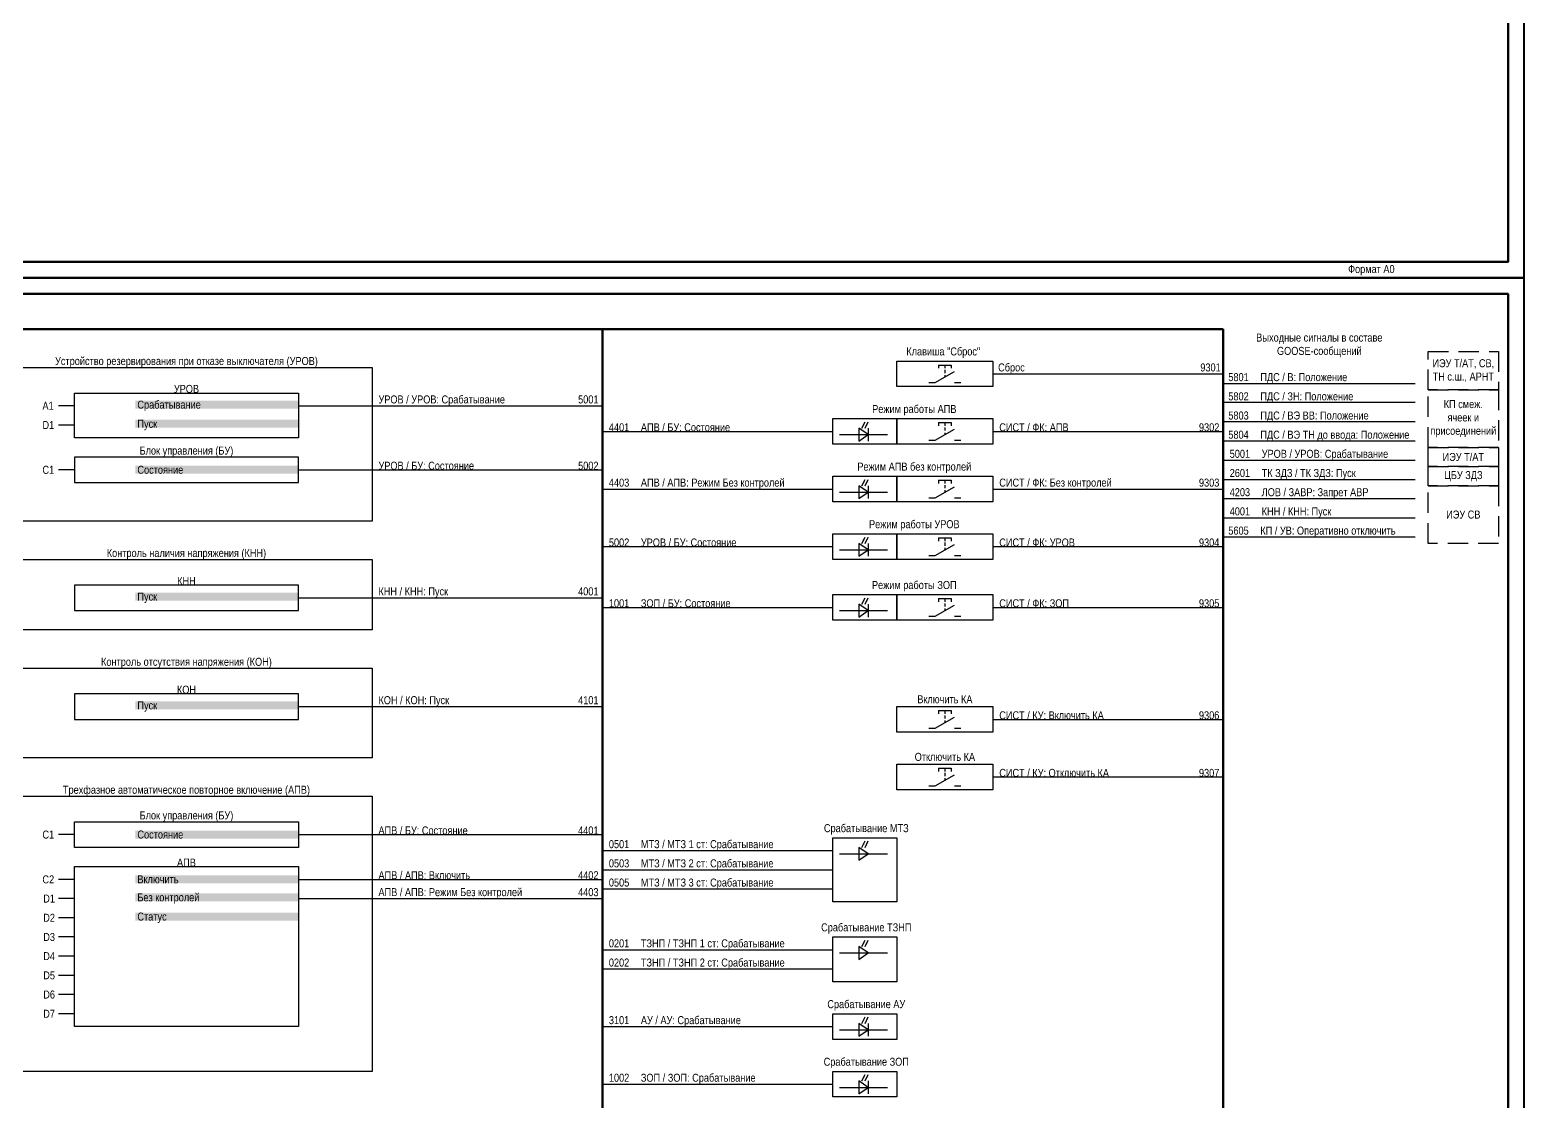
# Model space of a CAD drawing. Header units: millimetres. Extents: x 2179 to 12176, y -20554 to -12004.
# Drawn here: x 4405.1 to 4872, y -15765.3 to -15430.5 of the extents above; entities that cross this region are included whole.
import ezdxf
from ezdxf.enums import TextEntityAlignment as Align

# ---------------------------------------------------------------- set-up
doc = ezdxf.new("R2010")
doc.units = ezdxf.units.MM
doc.linetypes.add('HIDDEN2', pattern=[4.7625, 3.175, -1.5875])
doc.linetypes.add('штриховая2', pattern=[9.525, 6.35, -3.175])
for name, color, linetype, lineweight in [('GOOSE', 224, 'Continuous', 30), ('MMS', 190, 'Continuous', 30), ('Внутренняя шина', 4, 'Continuous', 70), ('Линии связи', 75, 'Continuous', 30), ('Основная', 7, 'Continuous', 30), ('Основная сплошная', 7, 'Continuous', 30), ('Сигналы внутр.', 13, 'Continuous', 30)]:
    doc.layers.add(name, color=color, linetype=linetype, lineweight=lineweight)
doc.layers.add('Рамка внешняя', color=8, linetype='Continuous', lineweight=40, plot=False)
doc.styles.add('2.5_Gost_RD', font='ARIALN.TTF', dxfattribs={"height": 2.5})
doc.styles.add('Narrow', font='ARIALN.TTF')
doc.styles.add('Табл дан', font='ARIALN.TTF')

# ---------------------------------------------------------------- blocks, each defined once
blk = doc.blocks.new('*U90')
blk.add_lwpolyline([(0, 0), (1189, 0), (1189, 841), (0, 841)], close=True)
at = {"lineweight": 50}
blk.add_lwpolyline([(20, 836), (1184, 836), (1184, 5), (20, 5)], close=True, dxfattribs=at)
at = {"style": '2.5_Gost_RD', "flags": 8}
blk.add_attdef('ФОРМАТ', text='', height=2.5, dxfattribs=at).set_placement((1134, 4), align=Align.TOP_LEFT)
blk = doc.blocks.new('*U15')
blk.add_lwpolyline([(0, 0), (1189, 0), (1189, 841), (0, 841)], close=True)
at = {"lineweight": 50}
blk.add_lwpolyline([(20, 836), (1184, 836), (1184, 5), (20, 5)], close=True, dxfattribs=at)
at = {"style": '2.5_Gost_RD', "flags": 8}
blk.add_attdef('ФОРМАТ', text='', height=2.5, dxfattribs=at).set_placement((1134, 4), align=Align.TOP_LEFT)

msp = doc.modelspace()

# ---------------------------------------------------------------- linework, layer by layer
at = {"layer": 'Внутренняя шина'}
for points in [[(4064, -15524), (4778, -15524)], [(4584, -16041), (4584, -15524)], [(4778, -15926), (4778, -15524)]]:
    msp.add_lwpolyline(points, dxfattribs=at)
at = {"layer": 'Линии связи'}
for points in [[(4706, -15538), (4778, -15538)], [(4778, -15541), (4838, -15541)], [(4489, -15548), (4584, -15548)], [(4838, -15547), (4778, -15547)], [(4838, -15553), (4778, -15553)], [(4584, -15556), (4656, -15556)], [(4706, -15556), (4778, -15556)], [(4838, -15559), (4778, -15559)], [(4778, -15565), (4838, -15565)], [(4489, -15568), (4584, -15568)], [(4778, -15571), (4838, -15571)], [(4584, -15574), (4656, -15574)], [(4706, -15574), (4778, -15574)], [(4778, -15577), (4838, -15577)], [(4778, -15583), (4838, -15583)], [(4838, -15589), (4778, -15589)], [(4584, -15592), (4656, -15592)], [(4706, -15592), (4778, -15592)], [(4489, -15608), (4584, -15608)], [(4584, -15611), (4656, -15611)], [(4706, -15611), (4778, -15611)], [(4489, -15642), (4584, -15642)], [(4706, -15646), (4778, -15646)], [(4706, -15664), (4778, -15664)], [(4489, -15682), (4584, -15682)], [(4584, -15687), (4656, -15687)], [(4584, -15693), (4656, -15693)], [(4489, -15696), (4584, -15696)], [(4489, -15702), (4584, -15702)], [(4584, -15699), (4656, -15699)], [(4584, -15718), (4656, -15718)], [(4584, -15724), (4656, -15724)], [(4584, -15742), (4656, -15742)], [(4584, -15760), (4656, -15760)]]:
    msp.add_lwpolyline(points, dxfattribs=at)
at = {"layer": 'Основная'}
for points in [[(4676, -15534), (4706, -15534), (4706, -15542), (4676, -15542)], [(4396, -15536), (4512, -15536), (4512, -15584), (4396, -15584)], [(4419, -15544), (4489, -15544), (4489, -15558), (4419, -15558)], [(4656, -15552), (4676, -15552), (4676, -15560), (4656, -15560)], [(4676, -15552), (4706, -15552), (4706, -15560), (4676, -15560)], [(4489, -15564), (4419, -15564), (4419, -15572), (4489, -15572)], [(4656, -15570), (4676, -15570), (4676, -15578), (4656, -15578)], [(4676, -15570), (4706, -15570), (4706, -15578), (4676, -15578)], [(4656, -15588), (4676, -15588), (4676, -15596), (4656, -15596)], [(4676, -15588), (4706, -15588), (4706, -15596), (4676, -15596)], [(4396, -15596), (4512, -15596), (4512, -15618), (4396, -15618)], [(4489, -15604), (4419, -15604), (4419, -15612), (4489, -15612)], [(4656, -15607), (4676, -15607), (4676, -15615), (4656, -15615)], [(4676, -15607), (4706, -15607), (4706, -15615), (4676, -15615)], [(4396, -15630), (4512, -15630), (4512, -15658), (4396, -15658)], [(4489, -15638), (4419, -15638), (4419, -15646), (4489, -15646)], [(4676, -15642), (4706, -15642), (4706, -15650), (4676, -15650)], [(4676, -15660), (4706, -15660), (4706, -15668), (4676, -15668)], [(4396, -15670), (4512, -15670), (4512, -15756), (4396, -15756)], [(4419, -15678), (4489, -15678), (4489, -15686), (4419, -15686)], [(4656, -15683), (4676, -15683), (4676, -15703), (4656, -15703)], [(4419, -15692), (4489, -15692), (4489, -15742), (4419, -15742)], [(4656, -15714), (4676, -15714), (4676, -15728), (4656, -15728)], [(4656, -15738), (4676, -15738), (4676, -15746), (4656, -15746)], [(4656, -15756), (4676, -15756), (4676, -15764), (4656, -15764)]]:
    msp.add_lwpolyline(points, close=True, dxfattribs=at)
for points in [[(4419, -15548), (4414, -15548)], [(4419, -15554), (4414, -15554)], [(4419, -15568), (4414, -15568)], [(4419, -15682), (4414, -15682)], [(4419, -15696), (4414, -15696)], [(4419, -15702), (4414, -15702)], [(4419, -15708), (4414, -15708)], [(4419, -15714), (4414, -15714)], [(4419, -15720), (4414, -15720)], [(4419, -15726), (4414, -15726)], [(4419, -15732), (4414, -15732)], [(4419, -15738), (4414, -15738)]]:
    msp.add_lwpolyline(points, dxfattribs=at)
at = {"layer": 'Основная сплошная', "color": 0}
for p, q in [((4688, -15540.75), (4694, -15537.32)), ((4689, -15535.25), (4691, -15535.25)), ((4691, -15535.25), (4693, -15535.25)), ((4686, -15540.75), (4688, -15540.75)), ((4694, -15540.75), (4696, -15540.75)), ((4688, -15558.75), (4694, -15555.32)), ((4689, -15553.25), (4691, -15553.25)), ((4691, -15553.25), (4693, -15553.25)), ((4686, -15558.75), (4688, -15558.75)), ((4694, -15558.75), (4696, -15558.75)), ((4689, -15571.25), (4691, -15571.25)), ((4691, -15571.25), (4693, -15571.25)), ((4688, -15576.75), (4694, -15573.32)), ((4686, -15576.75), (4688, -15576.75)), ((4694, -15576.75), (4696, -15576.75)), ((4689, -15589.25), (4691, -15589.25)), ((4691, -15589.25), (4693, -15589.25)), ((4686, -15594.75), (4688, -15594.75)), ((4688, -15594.75), (4694, -15591.32)), ((4694, -15594.75), (4696, -15594.75)), ((4689, -15608.25), (4691, -15608.25)), ((4691, -15608.25), (4693, -15608.25)), ((4686, -15613.75), (4688, -15613.75)), ((4688, -15613.75), (4694, -15610.32)), ((4694, -15613.75), (4696, -15613.75)), ((4688, -15648.75), (4694, -15645.32)), ((4689, -15643.25), (4691, -15643.25)), ((4691, -15643.25), (4693, -15643.25)), ((4686, -15648.75), (4688, -15648.75)), ((4694, -15648.75), (4696, -15648.75)), ((4688, -15666.75), (4694, -15663.32)), ((4689, -15661.25), (4691, -15661.25)), ((4691, -15661.25), (4693, -15661.25)), ((4686, -15666.75), (4688, -15666.75)), ((4694, -15666.75), (4696, -15666.75))]:
    msp.add_line(p, q, dxfattribs=at)
at = {"layer": 'Основная сплошная', "ltscale": 0.35}
for p, q in [((4689, -15535.25), (4689, -15536.25)), ((4691, -15535.25), (4691, -15536.25)), ((4691, -15536.75), (4691, -15537.75)), ((4693, -15535.25), (4693, -15536.25)), ((4689, -15553.25), (4689, -15554.25)), ((4691, -15553.25), (4691, -15554.25)), ((4691, -15554.75), (4691, -15555.75)), ((4693, -15553.25), (4693, -15554.25)), ((4689, -15571.25), (4689, -15572.25)), ((4691, -15571.25), (4691, -15572.25)), ((4693, -15571.25), (4693, -15572.25)), ((4691, -15572.75), (4691, -15573.75)), ((4689, -15589.25), (4689, -15590.25)), ((4691, -15589.25), (4691, -15590.25)), ((4693, -15589.25), (4693, -15590.25)), ((4691, -15590.75), (4691, -15591.75)), ((4689, -15608.25), (4689, -15609.25)), ((4691, -15608.25), (4691, -15609.25)), ((4693, -15608.25), (4693, -15609.25)), ((4691, -15609.75), (4691, -15610.75)), ((4689, -15643.25), (4689, -15644.25)), ((4691, -15643.25), (4691, -15644.25)), ((4691, -15644.75), (4691, -15645.75)), ((4693, -15643.25), (4693, -15644.25)), ((4689, -15661.25), (4689, -15662.25)), ((4691, -15661.25), (4691, -15662.25)), ((4691, -15662.75), (4691, -15663.75)), ((4693, -15661.25), (4693, -15662.25))]:
    msp.add_line(p, q, dxfattribs=at)
at = {"layer": 'Основная сплошная', "color": 0, "linetype": 'HIDDEN2', "ltscale": 0.5}
for p, q in [((4691, -15538.39), (4691, -15539.04)), ((4691, -15556.39), (4691, -15557.04)), ((4691, -15574.39), (4691, -15575.04)), ((4691, -15592.39), (4691, -15593.04)), ((4691, -15611.39), (4691, -15612.04)), ((4691, -15646.39), (4691, -15647.04)), ((4691, -15664.39), (4691, -15665.04))]:
    msp.add_line(p, q, dxfattribs=at)
at = {"layer": 'Основная сплошная', "linetype": 'штриховая2'}
for points in [[(4864, -15543), (4842, -15543), (4842, -15531), (4864, -15531)], [(4864, -15561), (4842, -15561), (4842, -15543), (4864, -15543)], [(4864, -15567), (4842, -15567), (4842, -15561), (4864, -15561)], [(4864, -15573), (4842, -15573), (4842, -15567), (4864, -15567)], [(4864, -15591), (4842, -15591), (4842, -15573), (4864, -15573)]]:
    msp.add_lwpolyline(points, close=True, dxfattribs=at)
at = {"layer": 'Основная сплошная'}
for points in [[(4665.06, -15555), (4666.06, -15553)], [(4666.06, -15555), (4667.06, -15553)], [(4658.06, -15557), (4673.06, -15557)], [(4664.06, -15555), (4664.06, -15559), (4667.06, -15557), (4664.06, -15555)], [(4667.06, -15555), (4667.06, -15559)], [(4665.06, -15573), (4666.06, -15571)], [(4666.06, -15573), (4667.06, -15571)], [(4658.06, -15575), (4673.06, -15575)], [(4664.06, -15573), (4664.06, -15577), (4667.06, -15575), (4664.06, -15573)], [(4667.06, -15573), (4667.06, -15577)], [(4665.06, -15591), (4666.06, -15589)], [(4666.06, -15591), (4667.06, -15589)], [(4658.06, -15593), (4673.06, -15593)], [(4664.06, -15591), (4664.06, -15595), (4667.06, -15593), (4664.06, -15591)], [(4667.06, -15591), (4667.06, -15595)], [(4665.06, -15610), (4666.06, -15608)], [(4666.06, -15610), (4667.06, -15608)], [(4658.06, -15612), (4673.06, -15612)], [(4664.06, -15610), (4664.06, -15614), (4667.06, -15612), (4664.06, -15610)], [(4667.06, -15610), (4667.06, -15614)], [(4658.06, -15688), (4673.06, -15688)], [(4664.06, -15686), (4664.06, -15690), (4667.06, -15688), (4664.06, -15686)], [(4665.06, -15686), (4666.06, -15684)], [(4666.06, -15686), (4667.06, -15684)], [(4665.06, -15717), (4666.06, -15715)], [(4666.06, -15717), (4667.06, -15715)], [(4658.06, -15719), (4673.06, -15719)], [(4664.06, -15717), (4664.06, -15721), (4667.06, -15719), (4664.06, -15717)], [(4665.06, -15741), (4666.06, -15739)], [(4666.06, -15741), (4667.06, -15739)], [(4658.06, -15743), (4673.06, -15743)], [(4664.06, -15741), (4664.06, -15745), (4667.06, -15743), (4664.06, -15741)], [(4667.06, -15741), (4667.06, -15745)], [(4665.06, -15759), (4666.06, -15757)], [(4666.06, -15759), (4667.06, -15757)], [(4658.06, -15761), (4673.06, -15761)], [(4664.06, -15759), (4664.06, -15763), (4667.06, -15761), (4664.06, -15759)], [(4667.06, -15759), (4667.06, -15763)]]:
    msp.add_lwpolyline(points, dxfattribs=at)
for points in [[(4665.56, -15554, 0.5, 0, 0), (4666.06, -15553, 0, 0, 0)], [(4666.56, -15554, 0.5, 0, 0), (4667.06, -15553, 0, 0, 0)], [(4665.56, -15572, 0.5, 0, 0), (4666.06, -15571, 0, 0, 0)], [(4666.56, -15572, 0.5, 0, 0), (4667.06, -15571, 0, 0, 0)], [(4665.56, -15590, 0.5, 0, 0), (4666.06, -15589, 0, 0, 0)], [(4666.56, -15590, 0.5, 0, 0), (4667.06, -15589, 0, 0, 0)], [(4665.56, -15609, 0.5, 0, 0), (4666.06, -15608, 0, 0, 0)], [(4666.56, -15609, 0.5, 0, 0), (4667.06, -15608, 0, 0, 0)], [(4665.56, -15685, 0.5, 0, 0), (4666.06, -15684, 0, 0, 0)], [(4666.56, -15685, 0.5, 0, 0), (4667.06, -15684, 0, 0, 0)], [(4665.56, -15716, 0.5, 0, 0), (4666.06, -15715, 0, 0, 0)], [(4666.56, -15716, 0.5, 0, 0), (4667.06, -15715, 0, 0, 0)], [(4665.56, -15740, 0.5, 0, 0), (4666.06, -15739, 0, 0, 0)], [(4666.56, -15740, 0.5, 0, 0), (4667.06, -15739, 0, 0, 0)], [(4665.56, -15758, 0.5, 0, 0), (4666.06, -15757, 0, 0, 0)], [(4666.56, -15758, 0.5, 0, 0), (4667.06, -15757, 0, 0, 0)]]:
    msp.add_lwpolyline(points, format="xyseb", dxfattribs=at)

# ---------------------------------------------------------------- block references
at = {"layer": 'Рамка внешняя'}
msp.add_blockref('*U15', (3683, -15508), dxfattribs=at).add_auto_attribs({'ФОРМАТ': 'Формат А0'})
msp.add_blockref('*U90', (3683, -16349), dxfattribs=at)

# ---------------------------------------------------------------- texts
at = {"layer": 'GOOSE', "char_height": 2.5, "attachment_point": 7, "style": 'Табл дан'}
for s, insert, width in [('5801^IПДС / В: Положение', (4779.57, -15541), 41), ('5802^IПДС / ЗН: Положение', (4779.57, -15547), 58.43), ('5803^IПДС / ВЭ ВВ: Положение', (4779.57, -15553), 58.43), ('5804^IПДС / ВЭ ТН до ввода: Положение', (4779.57, -15559), 58.43), ('5001^IУРОВ / УРОВ: Срабатывание', (4780, -15565), 58), ('\\A1;2601^IТК ЗДЗ / ТК ЗДЗ: Пуск', (4780, -15571), 58), ('4203^IЛОВ / ЗАВР: Запрет АВР', (4780, -15577), 64), ('4001^IКНН / КНН: Пуск', (4780, -15583), 49), ('5605^IКП / УВ: Оперативно отключить', (4779.57, -15589), 58.43)]:
    msp.add_mtext(s, dxfattribs=dict(at, insert=insert, width=width))
at = {"layer": 'MMS', "char_height": 2.5, "attachment_point": 7, "style": 'Narrow'}
for s, insert, width in [('Сброс^I^I^I^I^I   ^I    9301^I', (4707.64, -15538), 70.3562), ('СИСТ / ФК: АПВ^I^I^I^I   9302^I', (4708, -15556), 70), ('СИСТ / ФК: Без контролей^I^I^I   9303^I', (4708, -15574), 70), ('СИСТ / ФК: УРОВ^I^I^I^I   9304^I', (4708, -15592), 70), ('СИСТ / ФК: ЗОП^I^I^I^I   9305^I', (4708, -15611), 70), ('СИСТ / КУ: Включить КА^I^I^I   9306', (4708, -15646.01), 70), ('СИСТ / КУ: Отключить КА^I^I^I   9307', (4708, -15664.01), 70)]:
    msp.add_mtext(s, dxfattribs=dict(at, insert=insert, width=width))
at = {"layer": 'Основная', "style": 'Табл дан'}
for s, p in [('A1', (4409, -15548)), ('D1', (4409, -15554)), ('C1', (4409, -15568)), ('C1', (4409, -15682)), ('C2', (4409, -15696)), ('D1', (4409.25, -15702)), ('D2', (4409.25, -15708)), ('D3', (4409.25, -15714)), ('D4', (4409.25, -15720)), ('D5', (4409.25, -15726)), ('D6', (4409.25, -15732)), ('D7', (4409.25, -15738))]:
    msp.add_text(s, height=2.5, dxfattribs=at).set_placement(p, align=Align.MIDDLE_LEFT)
at = {"layer": 'Основная', "char_height": 2.5, "attachment_point": 8, "style": 'Narrow'}
for s, insert, width in [('Клавиша "Сброс"', (4690.5, -15533), 29), ('\\pt55;Выходные сигналы в составе GOOSE-сообщений', (4808, -15532.81), 60), ('Устройство резервирования при отказе выключателя (УРОВ)', (4454, -15536), 116), ('УРОВ', (4454, -15544), 70), ('Режим работы АПВ', (4681.44, -15551), 45), ('\\A1;Блок управления (БУ)', (4454, -15564), 70), ('Режим АПВ без контролей', (4681.44, -15569), 45), ('Режим работы УРОВ', (4681.44, -15587), 45), ('Контроль наличия напряжения (КНН)', (4454, -15596), 116), ('\\A1;КНН', (4454, -15604), 70), ('Режим работы ЗОП', (4681.44, -15606), 45), ('Контроль отсутствия напряжения (КОН)', (4454, -15630), 116), ('\\A1;КОН', (4454, -15638), 70), ('Включить КА', (4691, -15641), 45), ('Отключить КА', (4691, -15659), 45), ('Трехфазное автоматическое повторное включение (АПВ)', (4454, -15670), 116), ('\\A1;Блок управления (БУ)', (4454, -15678), 70), ('Срабатывание МТЗ', (4666.44, -15682), 45), ('АПВ', (4454, -15692), 70), ('Срабатывание ТЗНП', (4666.44, -15713), 45), ('Срабатывание АУ', (4666.44, -15737), 45), ('Срабатывание ЗОП', (4666.44, -15755), 45)]:
    msp.add_mtext(s, dxfattribs=dict(at, insert=insert, width=width))
at = {"layer": 'Основная', "char_height": 2.5, "width": 51, "attachment_point": 4, "style": 'Narrow', "bg_fill": 1, "box_fill_scale": 1, "bg_fill_color": 9, "bg_fill_transparency": 0}
for s, insert in [('\\pl0.67568;Срабатывание', (4438, -15548)), ('\\pl0.67568;Пуск', (4438, -15554)), ('\\pl0.67568;Состояние', (4438, -15568)), ('\\pl0.67568;Пуск', (4438, -15608)), ('\\pl0.67568;Пуск', (4438, -15642)), ('\\pl0.67568;Состояние', (4438, -15682)), ('\\pl0.67568;Включить', (4438, -15696)), ('\\pl0.67568;Без контролей', (4438, -15702)), ('\\pl0.67568;Статус', (4438, -15708))]:
    msp.add_mtext(s, dxfattribs=dict(at, insert=insert))
at = {"layer": 'Основная сплошная', "char_height": 2.5, "width": 22, "attachment_point": 5, "style": 'Narrow'}
for s, insert in [('\\pt55;ИЭУ Т/АТ, СВ, ТН с.ш., АРНТ', (4853, -15537)), ('\\pt55;КП смеж. ^Jячеек и присоединений', (4853, -15552)), ('\\pt55;ИЭУ Т/АТ', (4853, -15564)), ('\\pt55;ЦБУ ЗДЗ', (4853, -15570)), ('\\pt55;ИЭУ СВ', (4853, -15582))]:
    msp.add_mtext(s, dxfattribs=dict(at, insert=insert))
at = {"layer": 'Сигналы внутр.', "char_height": 2.5, "attachment_point": 7}
for s, insert, width, style in [('УРОВ / УРОВ: Срабатывание^I^I^I   5001^I', (4514, -15548), 70, 'Табл дан'), ('4401^IАПВ / БУ: Состояние', (4586, -15556), 48, 'Narrow'), ('УРОВ / БУ: Состояние^I^I^I   ^I   5002^I', (4514, -15568), 70, 'Табл дан'), ('4403^IАПВ / АПВ: Режим Без контролей', (4586, -15574), 70, 'Narrow'), ('5002^IУРОВ / БУ: Состояние', (4586, -15592), 70, 'Narrow'), ('КНН / КНН: Пуск^I^I^I^I   4001^I', (4514, -15608), 70, 'Табл дан'), ('1001^IЗОП / БУ: Состояние', (4586, -15611), 48, 'Narrow'), ('КОН / КОН: Пуск^I^I^I^I   4101^I', (4514, -15642), 70, 'Табл дан'), ('АПВ / БУ: Состояние^I^I^I   ^I   4401^I', (4514, -15682), 70, 'Табл дан'), ('0501^IМТЗ / {\\A1;МТЗ 1 ст: Срабатывание}', (4586, -15687), 70, 'Narrow'), ('0503^IМТЗ / {\\A1;МТЗ 2 ст: Срабатывание}', (4586, -15693), 70, 'Narrow'), ('АПВ / АПВ: Включить^I^I^I^I   4402^I', (4514, -15696), 70, 'Табл дан'), ('0505^IМТЗ / {\\A1;МТЗ 3 ст: Срабатывание}', (4586, -15699), 70, 'Narrow'), ('АПВ / АПВ: Режим Без контролей^I  ^I   4403^I', (4514, -15702), 70, 'Табл дан'), ('0201^IТЗНП / {\\A1;ТЗНП 1 ст: }Срабатывание', (4586, -15718), 70, 'Narrow'), ('0202^IТЗНП / {\\A1;ТЗНП 2 ст: }Срабатывание', (4586, -15724), 70, 'Narrow'), ('3101^IАУ / АУ: Срабатывание', (4586, -15742), 48, 'Narrow'), ('1002^IЗОП / ЗОП: Срабатывание', (4586, -15760), 48, 'Narrow')]:
    msp.add_mtext(s, dxfattribs=dict(at, insert=insert, width=width, style=style))

doc.saveas('drawing.dxf')
